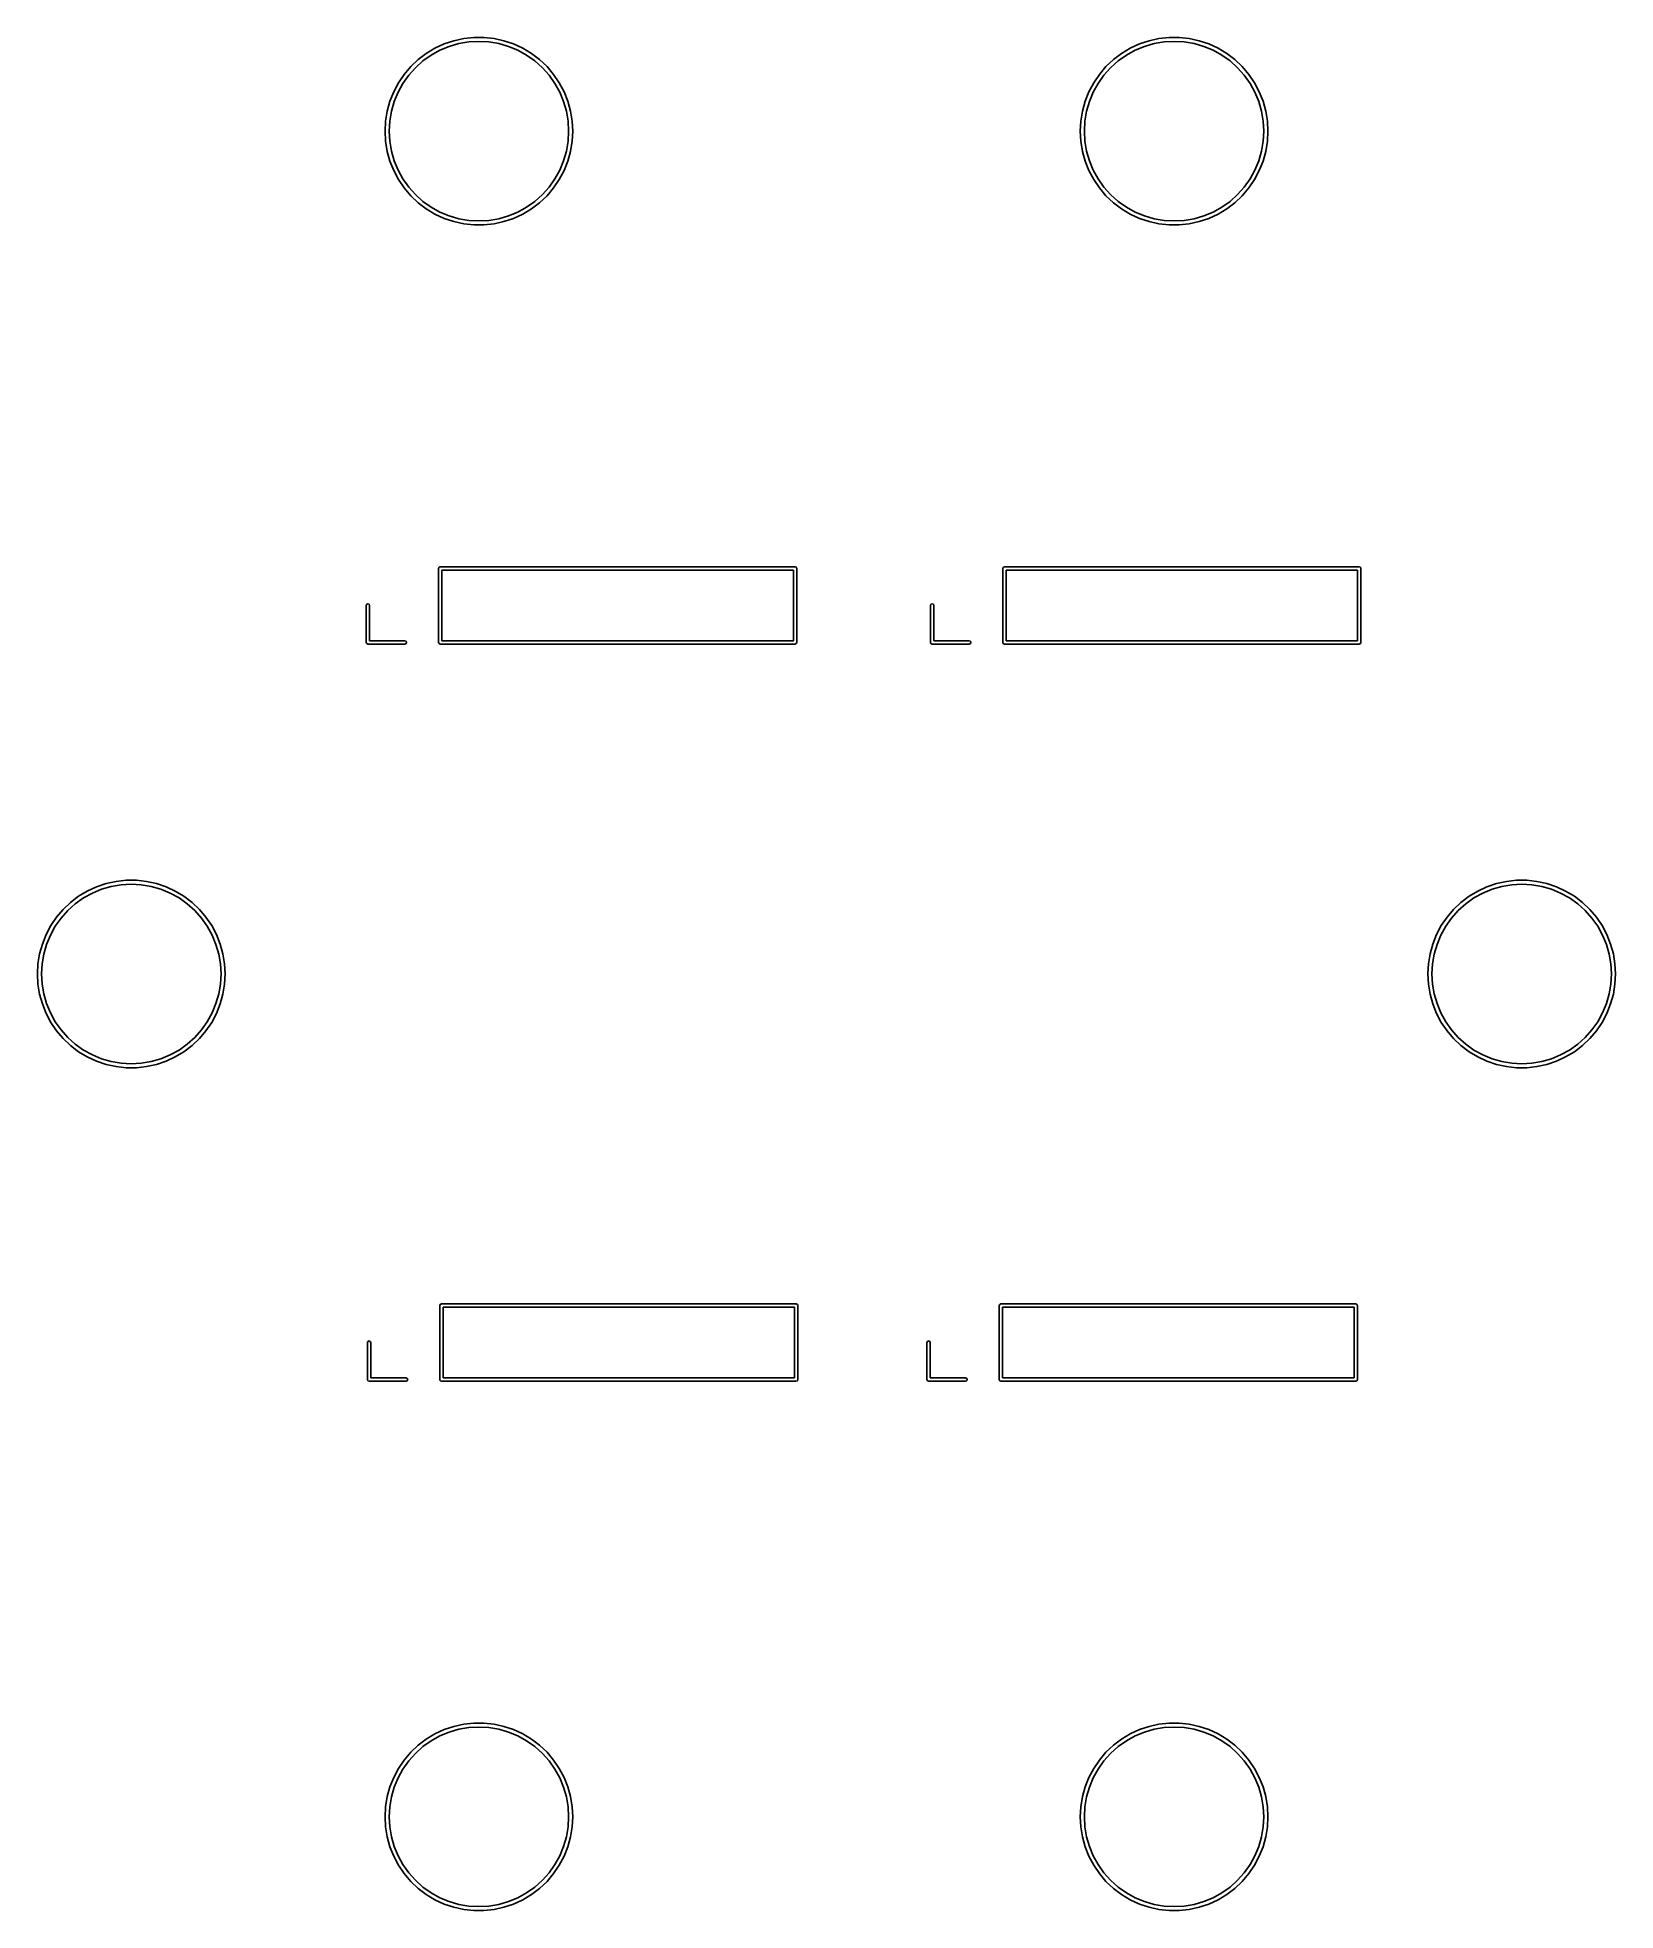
# Model space of a CAD drawing. Extents: x 51.6 to 108.4, y -93.7 to -26.3.
import ezdxf

# ---------------------------------------------------------------- set-up
doc = ezdxf.new("R2010")
doc.units = 0
doc.layers.add('BLACK', color=7, linetype='CONTINUOUS')

msp = doc.modelspace()

# ---------------------------------------------------------------- linework, layer by layer
at = {"layer": 'BLACK', "linetype": 'CONTINUOUS'}
for p, q in [((65.3155, -27.1283), (65.6064, -26.9072)), ((65.6064, -26.9072), (65.9194, -26.7189)), ((66.0997, -26.7923), (65.7829, -26.9674)), ((65.9194, -26.7189), (66.251, -26.5655)), ((66.434, -26.6539), (66.0997, -26.7923)), ((66.251, -26.5655), (66.5973, -26.4488)), ((66.7818, -26.5537), (66.434, -26.6539)), ((66.5973, -26.4488), (66.9541, -26.3703)), ((67.1386, -26.493), (66.7818, -26.5537)), ((66.9541, -26.3703), (67.3173, -26.3308)), ((67.4999, -26.4727), (67.1386, -26.493)), ((67.3173, -26.3308), (67.6826, -26.3308)), ((67.8613, -26.493), (67.4999, -26.4727)), ((67.6826, -26.3308), (68.0458, -26.3703)), ((68.2181, -26.5537), (67.8613, -26.493)), ((68.0458, -26.3703), (68.4026, -26.4488)), ((68.5659, -26.6539), (68.2181, -26.5537)), ((68.4026, -26.4488), (68.7489, -26.5655)), ((68.9002, -26.7923), (68.5659, -26.6539)), ((68.7489, -26.5655), (69.0804, -26.7189)), ((69.217, -26.9674), (68.9002, -26.7923)), ((69.0804, -26.7189), (69.3935, -26.9072)), ((69.3935, -26.9072), (69.6844, -27.1283)), ((90.3155, -27.1283), (90.6064, -26.9072)), ((90.6064, -26.9072), (90.9194, -26.7189)), ((91.0997, -26.7923), (90.7829, -26.9674)), ((90.9194, -26.7189), (91.251, -26.5655)), ((91.434, -26.6539), (91.0997, -26.7923)), ((91.251, -26.5655), (91.5973, -26.4488)), ((91.7818, -26.5537), (91.434, -26.6539)), ((91.5973, -26.4488), (91.9541, -26.3703)), ((92.1386, -26.493), (91.7818, -26.5537)), ((91.9541, -26.3703), (92.3173, -26.3308)), ((92.4999, -26.4727), (92.1386, -26.493)), ((92.3173, -26.3308), (92.6826, -26.3308)), ((92.8613, -26.493), (92.4999, -26.4727)), ((92.6826, -26.3308), (93.0458, -26.3703)), ((93.2181, -26.5537), (92.8613, -26.493)), ((93.0458, -26.3703), (93.4026, -26.4488)), ((93.5659, -26.6539), (93.2181, -26.5537)), ((93.4026, -26.4488), (93.7489, -26.5655)), ((93.9002, -26.7923), (93.5659, -26.6539)), ((93.7489, -26.5655), (94.0804, -26.7189)), ((94.217, -26.9674), (93.9002, -26.7923)), ((94.0804, -26.7189), (94.3935, -26.9072)), ((94.3935, -26.9072), (94.6844, -27.1283)), ((64.8138, -27.658), (65.0503, -27.3796)), ((65.2179, -27.418), (64.9768, -27.6879)), ((65.0503, -27.3796), (65.3155, -27.1283)), ((65.4878, -27.1768), (65.2179, -27.418)), ((65.7829, -26.9674), (65.4878, -27.1768)), ((69.5121, -27.1768), (69.217, -26.9674)), ((69.782, -27.418), (69.5121, -27.1768)), ((69.6844, -27.1283), (69.9496, -27.3796)), ((70.0231, -27.6879), (69.782, -27.418)), ((69.9496, -27.3796), (70.1861, -27.658)), ((89.8138, -27.658), (90.0503, -27.3796)), ((90.2179, -27.418), (89.9768, -27.6879)), ((90.0503, -27.3796), (90.3155, -27.1283)), ((90.4878, -27.1768), (90.2179, -27.418)), ((90.7829, -26.9674), (90.4878, -27.1768)), ((94.5121, -27.1768), (94.217, -26.9674)), ((94.782, -27.418), (94.5121, -27.1768)), ((94.6844, -27.1283), (94.9496, -27.3796)), ((95.0231, -27.6879), (94.782, -27.418)), ((94.9496, -27.3796), (95.1861, -27.658)), ((64.4376, -28.2832), (64.6087, -27.9604)), ((64.7673, -27.983), (64.5923, -28.2998)), ((64.6087, -27.9604), (64.8138, -27.658)), ((64.9768, -27.6879), (64.7673, -27.983)), ((70.2326, -27.983), (70.0231, -27.6879)), ((70.1861, -27.658), (70.3912, -27.9604)), ((70.4076, -28.2998), (70.2326, -27.983)), ((70.3912, -27.9604), (70.5623, -28.2832)), ((89.4376, -28.2832), (89.6087, -27.9604)), ((89.7673, -27.983), (89.5923, -28.2998)), ((89.6087, -27.9604), (89.8138, -27.658)), ((89.9768, -27.6879), (89.7673, -27.983)), ((95.2326, -27.983), (95.0231, -27.6879)), ((95.1861, -27.658), (95.3912, -27.9604)), ((95.4076, -28.2998), (95.2326, -27.983)), ((95.3912, -27.9604), (95.5623, -28.2832)), ((64.2046, -28.9747), (64.3024, -28.6226)), ((64.3024, -28.6226), (64.4376, -28.2832)), ((64.4538, -28.6341), (64.3536, -28.9819)), ((64.5923, -28.2998), (64.4538, -28.6341)), ((70.5461, -28.6341), (70.4076, -28.2998)), ((70.6463, -28.9819), (70.5461, -28.6341)), ((70.5623, -28.2832), (70.6975, -28.6226)), ((70.6975, -28.6226), (70.7953, -28.9747)), ((89.2046, -28.9747), (89.3024, -28.6226)), ((89.3024, -28.6226), (89.4376, -28.2832)), ((89.4538, -28.6341), (89.3536, -28.9819)), ((89.5923, -28.2998), (89.4538, -28.6341)), ((95.5461, -28.6341), (95.4076, -28.2998)), ((95.6463, -28.9819), (95.5461, -28.6341)), ((95.5623, -28.2832), (95.6975, -28.6226)), ((95.6975, -28.6226), (95.7953, -28.9747)), ((64.1258, -29.7), (64.1455, -29.3352)), ((64.1455, -29.3352), (64.2046, -28.9747)), ((64.293, -29.3387), (64.2727, -29.7)), ((64.3536, -28.9819), (64.293, -29.3387)), ((70.7069, -29.3387), (70.6463, -28.9819)), ((70.7272, -29.7), (70.7069, -29.3387)), ((70.7953, -28.9747), (70.8544, -29.3352)), ((70.8544, -29.3352), (70.8741, -29.7)), ((89.1258, -29.7), (89.1455, -29.3352)), ((89.1455, -29.3352), (89.2046, -28.9747)), ((89.293, -29.3387), (89.2727, -29.7)), ((89.3536, -28.9819), (89.293, -29.3387)), ((95.7069, -29.3387), (95.6463, -28.9819)), ((95.7272, -29.7), (95.7069, -29.3387)), ((95.7953, -28.9747), (95.8544, -29.3352)), ((95.8544, -29.3352), (95.8741, -29.7)), ((64.1455, -30.0648), (64.1258, -29.7)), ((64.2046, -30.4254), (64.1455, -30.0648)), ((64.2727, -29.7), (64.293, -30.0614)), ((64.293, -30.0614), (64.3536, -30.4182)), ((70.6463, -30.4182), (70.7069, -30.0614)), ((70.7069, -30.0614), (70.7272, -29.7)), ((70.8544, -30.0648), (70.7953, -30.4254)), ((70.8741, -29.7), (70.8544, -30.0648)), ((89.1455, -30.0648), (89.1258, -29.7)), ((89.2046, -30.4254), (89.1455, -30.0648)), ((89.2727, -29.7), (89.293, -30.0614)), ((89.293, -30.0614), (89.3536, -30.4182)), ((95.6463, -30.4182), (95.7069, -30.0614)), ((95.7069, -30.0614), (95.7272, -29.7)), ((95.8544, -30.0648), (95.7953, -30.4254)), ((95.8741, -29.7), (95.8544, -30.0648)), ((64.3024, -30.7774), (64.2046, -30.4254)), ((64.4376, -31.1168), (64.3024, -30.7774)), ((64.3536, -30.4182), (64.4538, -30.7659)), ((64.4538, -30.7659), (64.5923, -31.1003)), ((70.4076, -31.1003), (70.5461, -30.7659)), ((70.5461, -30.7659), (70.6463, -30.4182)), ((70.6975, -30.7774), (70.5623, -31.1168)), ((70.7953, -30.4254), (70.6975, -30.7774)), ((89.3024, -30.7774), (89.2046, -30.4254)), ((89.4376, -31.1168), (89.3024, -30.7774)), ((89.3536, -30.4182), (89.4538, -30.7659)), ((89.4538, -30.7659), (89.5923, -31.1003)), ((95.4076, -31.1003), (95.5461, -30.7659)), ((95.5461, -30.7659), (95.6463, -30.4182)), ((95.6975, -30.7774), (95.5623, -31.1168)), ((95.7953, -30.4254), (95.6975, -30.7774)), ((64.6087, -31.4396), (64.4376, -31.1168)), ((64.5923, -31.1003), (64.7673, -31.417)), ((64.8138, -31.742), (64.6087, -31.4396)), ((64.7673, -31.417), (64.9768, -31.7122)), ((70.0231, -31.7122), (70.2326, -31.417)), ((70.3912, -31.4396), (70.1861, -31.742)), ((70.2326, -31.417), (70.4076, -31.1003)), ((70.5623, -31.1168), (70.3912, -31.4396)), ((89.6087, -31.4396), (89.4376, -31.1168)), ((89.5923, -31.1003), (89.7673, -31.417)), ((89.8138, -31.742), (89.6087, -31.4396)), ((89.7673, -31.417), (89.9768, -31.7122)), ((95.0231, -31.7122), (95.2326, -31.417)), ((95.3912, -31.4396), (95.1861, -31.742)), ((95.2326, -31.417), (95.4076, -31.1003)), ((95.5623, -31.1168), (95.3912, -31.4396)), ((65.0503, -32.0205), (64.8138, -31.742)), ((64.9768, -31.7122), (65.2179, -31.9821)), ((65.3155, -32.2717), (65.0503, -32.0205)), ((65.2179, -31.9821), (65.4878, -32.2232)), ((65.6064, -32.4928), (65.3155, -32.2717)), ((65.4878, -32.2232), (65.7829, -32.4326)), ((69.217, -32.4326), (69.5121, -32.2232)), ((69.6844, -32.2717), (69.3935, -32.4928)), ((69.5121, -32.2232), (69.782, -31.9821)), ((69.9496, -32.0205), (69.6844, -32.2717)), ((69.782, -31.9821), (70.0231, -31.7122)), ((70.1861, -31.742), (69.9496, -32.0205)), ((90.0503, -32.0205), (89.8138, -31.742)), ((89.9768, -31.7122), (90.2179, -31.9821)), ((90.3155, -32.2717), (90.0503, -32.0205)), ((90.2179, -31.9821), (90.4878, -32.2232)), ((90.6064, -32.4928), (90.3155, -32.2717)), ((90.4878, -32.2232), (90.7829, -32.4326)), ((94.217, -32.4326), (94.5121, -32.2232)), ((94.6844, -32.2717), (94.3935, -32.4928)), ((94.5121, -32.2232), (94.782, -31.9821)), ((94.9496, -32.0205), (94.6844, -32.2717)), ((94.782, -31.9821), (95.0231, -31.7122)), ((95.1861, -31.742), (94.9496, -32.0205)), ((65.9194, -32.6812), (65.6064, -32.4928)), ((65.7829, -32.4326), (66.0997, -32.6077)), ((66.251, -32.8346), (65.9194, -32.6812)), ((66.0997, -32.6077), (66.434, -32.7462)), ((66.5973, -32.9512), (66.251, -32.8346)), ((66.434, -32.7462), (66.7818, -32.8464)), ((66.9541, -33.0298), (66.5973, -32.9512)), ((66.7818, -32.8464), (67.1386, -32.907)), ((67.1386, -32.907), (67.4999, -32.9273)), ((67.4999, -32.9273), (67.8613, -32.907)), ((67.8613, -32.907), (68.2181, -32.8464)), ((68.4026, -32.9512), (68.0458, -33.0298)), ((68.2181, -32.8464), (68.5659, -32.7462)), ((68.7489, -32.8346), (68.4026, -32.9512)), ((68.5659, -32.7462), (68.9002, -32.6077)), ((69.0804, -32.6812), (68.7489, -32.8346)), ((68.9002, -32.6077), (69.217, -32.4326)), ((69.3935, -32.4928), (69.0804, -32.6812)), ((90.9194, -32.6812), (90.6064, -32.4928)), ((90.7829, -32.4326), (91.0997, -32.6077)), ((91.251, -32.8346), (90.9194, -32.6812)), ((91.0997, -32.6077), (91.434, -32.7462)), ((91.5973, -32.9512), (91.251, -32.8346)), ((91.434, -32.7462), (91.7818, -32.8464)), ((91.9541, -33.0298), (91.5973, -32.9512)), ((91.7818, -32.8464), (92.1386, -32.907)), ((92.1386, -32.907), (92.4999, -32.9273)), ((92.4999, -32.9273), (92.8613, -32.907)), ((92.8613, -32.907), (93.2181, -32.8464)), ((93.4026, -32.9512), (93.0458, -33.0298)), ((93.2181, -32.8464), (93.5659, -32.7462)), ((93.7489, -32.8346), (93.4026, -32.9512)), ((93.5659, -32.7462), (93.9002, -32.6077)), ((94.0804, -32.6812), (93.7489, -32.8346)), ((93.9002, -32.6077), (94.217, -32.4326)), ((94.3935, -32.4928), (94.0804, -32.6812)), ((67.3173, -33.0693), (66.9541, -33.0298)), ((67.6826, -33.0693), (67.3173, -33.0693)), ((68.0458, -33.0298), (67.6826, -33.0693)), ((92.3173, -33.0693), (91.9541, -33.0298)), ((92.6826, -33.0693), (92.3173, -33.0693)), ((93.0458, -33.0298), (92.6826, -33.0693)), ((66.05, -45.42), (66.0676, -45.3776)), ((66.05, -48.08), (66.05, -45.42)), ((66.0676, -45.3776), (66.11, -45.36)), ((66.11, -45.36), (78.87, -45.36)), ((66.17, -45.48), (66.17, -48.02)), ((78.81, -45.48), (66.17, -45.48)), ((78.81, -48.02), (78.81, -45.48)), ((78.87, -45.36), (78.9124, -45.3776)), ((78.9124, -45.3776), (78.93, -45.42)), ((78.93, -45.42), (78.93, -48.08)), ((86.34, -45.42), (86.3576, -45.3776)), ((86.34, -48.08), (86.34, -45.42)), ((86.3576, -45.3776), (86.4, -45.36)), ((86.4, -45.36), (99.16, -45.36)), ((86.46, -45.48), (86.46, -48.02)), ((99.1, -45.48), (86.46, -45.48)), ((99.1, -48.02), (99.1, -45.48)), ((99.16, -45.36), (99.2024, -45.3776)), ((99.2024, -45.3776), (99.22, -45.42)), ((99.22, -45.42), (99.22, -48.08)), ((63.45, -46.75), (63.4676, -46.7076)), ((63.45, -48.08), (63.45, -46.75)), ((63.4676, -46.7076), (63.51, -46.69)), ((63.51, -46.69), (63.5524, -46.7076)), ((63.5524, -46.7076), (63.57, -46.75)), ((63.57, -46.75), (63.57, -48.02)), ((83.74, -46.75), (83.7576, -46.7076)), ((83.74, -48.08), (83.74, -46.75)), ((83.7576, -46.7076), (83.8, -46.69)), ((83.8, -46.69), (83.8424, -46.7076)), ((83.8424, -46.7076), (83.86, -46.75)), ((83.86, -46.75), (83.86, -48.02)), ((63.4676, -48.1224), (63.45, -48.08)), ((63.45, -48.08), (63.45, -48.08)), ((63.51, -48.14), (63.4676, -48.1224)), ((64.84, -48.14), (63.51, -48.14)), ((63.57, -48.02), (64.84, -48.02)), ((64.84, -48.02), (64.8824, -48.0376)), ((64.8824, -48.1224), (64.84, -48.14)), ((64.8824, -48.0376), (64.9, -48.08)), ((64.9, -48.08), (64.8824, -48.1224)), ((66.0676, -48.1224), (66.05, -48.08)), ((66.05, -48.08), (66.05, -48.08)), ((66.11, -48.14), (66.0676, -48.1224)), ((78.87, -48.14), (66.11, -48.14)), ((66.17, -48.02), (78.81, -48.02)), ((78.9124, -48.1224), (78.87, -48.14)), ((78.93, -48.08), (78.9124, -48.1224)), ((83.7576, -48.1224), (83.74, -48.08)), ((83.8, -48.14), (83.7576, -48.1224)), ((85.13, -48.14), (83.8, -48.14)), ((83.86, -48.02), (85.13, -48.02)), ((85.13, -48.02), (85.1724, -48.0376)), ((85.1724, -48.1224), (85.13, -48.14)), ((85.1724, -48.0376), (85.19, -48.08)), ((85.19, -48.08), (85.1724, -48.1224)), ((86.3576, -48.1224), (86.34, -48.08)), ((86.4, -48.14), (86.3576, -48.1224)), ((99.16, -48.14), (86.4, -48.14)), ((86.46, -48.02), (99.1, -48.02)), ((99.2024, -48.1224), (99.16, -48.14)), ((99.22, -48.08), (99.2024, -48.1224)), ((52.8155, -57.4283), (53.1064, -57.2072)), ((53.1064, -57.2072), (53.4194, -57.0189)), ((53.5997, -57.0923), (53.2829, -57.2674)), ((53.4194, -57.0189), (53.751, -56.8655)), ((53.934, -56.9539), (53.5997, -57.0923)), ((53.751, -56.8655), (54.0973, -56.7488)), ((54.2818, -56.8537), (53.934, -56.9539)), ((54.0973, -56.7488), (54.4541, -56.6703)), ((54.6386, -56.793), (54.2818, -56.8537)), ((54.4541, -56.6703), (54.8173, -56.6308)), ((54.9999, -56.7727), (54.6386, -56.793)), ((54.8173, -56.6308), (55.1826, -56.6308)), ((55.3613, -56.793), (54.9999, -56.7727)), ((55.1826, -56.6308), (55.5458, -56.6703)), ((55.7181, -56.8537), (55.3613, -56.793)), ((55.5458, -56.6703), (55.9026, -56.7488)), ((56.0659, -56.9539), (55.7181, -56.8537)), ((55.9026, -56.7488), (56.2489, -56.8655)), ((56.4002, -57.0923), (56.0659, -56.9539)), ((56.2489, -56.8655), (56.5804, -57.0189)), ((56.717, -57.2674), (56.4002, -57.0923)), ((56.5804, -57.0189), (56.8935, -57.2072)), ((56.8935, -57.2072), (57.1844, -57.4283)), ((102.816, -57.4283), (103.106, -57.2072)), ((103.106, -57.2072), (103.419, -57.0189)), ((103.6, -57.0923), (103.283, -57.2674)), ((103.419, -57.0189), (103.751, -56.8655)), ((103.934, -56.9539), (103.6, -57.0923)), ((103.751, -56.8655), (104.097, -56.7488)), ((104.282, -56.8537), (103.934, -56.9539)), ((104.097, -56.7488), (104.454, -56.6703)), ((104.639, -56.793), (104.282, -56.8537)), ((104.454, -56.6703), (104.817, -56.6308)), ((105, -56.7727), (104.639, -56.793)), ((104.817, -56.6308), (105.183, -56.6308)), ((105.361, -56.793), (105, -56.7727)), ((105.183, -56.6308), (105.546, -56.6703)), ((105.718, -56.8537), (105.361, -56.793)), ((105.546, -56.6703), (105.903, -56.7488)), ((106.066, -56.9539), (105.718, -56.8537)), ((105.903, -56.7488), (106.249, -56.8655)), ((106.4, -57.0923), (106.066, -56.9539)), ((106.249, -56.8655), (106.58, -57.0189)), ((106.717, -57.2674), (106.4, -57.0923)), ((106.58, -57.0189), (106.894, -57.2072)), ((106.894, -57.2072), (107.184, -57.4283)), ((52.3138, -57.9581), (52.5503, -57.6796)), ((52.7179, -57.718), (52.4768, -57.9879)), ((52.5503, -57.6796), (52.8155, -57.4283)), ((52.9878, -57.4768), (52.7179, -57.718)), ((53.2829, -57.2674), (52.9878, -57.4768)), ((57.0121, -57.4768), (56.717, -57.2674)), ((57.282, -57.718), (57.0121, -57.4768)), ((57.1844, -57.4283), (57.4496, -57.6796)), ((57.5231, -57.9879), (57.282, -57.718)), ((57.4496, -57.6796), (57.6861, -57.9581)), ((102.314, -57.9581), (102.55, -57.6796)), ((102.718, -57.718), (102.477, -57.9879)), ((102.55, -57.6796), (102.816, -57.4283)), ((102.988, -57.4768), (102.718, -57.718)), ((103.283, -57.2674), (102.988, -57.4768)), ((107.012, -57.4768), (106.717, -57.2674)), ((107.282, -57.718), (107.012, -57.4768)), ((107.184, -57.4283), (107.45, -57.6796)), ((107.523, -57.9879), (107.282, -57.718)), ((107.45, -57.6796), (107.686, -57.9581)), ((51.8024, -58.9226), (51.9376, -58.5832)), ((51.9376, -58.5832), (52.1087, -58.2604)), ((52.2673, -58.283), (52.0923, -58.5998)), ((52.1087, -58.2604), (52.3138, -57.9581)), ((52.4768, -57.9879), (52.2673, -58.283)), ((57.7326, -58.283), (57.5231, -57.9879)), ((57.6861, -57.9581), (57.8912, -58.2604)), ((57.9076, -58.5998), (57.7326, -58.283)), ((57.8912, -58.2604), (58.0623, -58.5832)), ((58.0623, -58.5832), (58.1975, -58.9226)), ((101.802, -58.9226), (101.938, -58.5832)), ((101.938, -58.5832), (102.109, -58.2604)), ((102.267, -58.283), (102.092, -58.5998)), ((102.109, -58.2604), (102.314, -57.9581)), ((102.477, -57.9879), (102.267, -58.283)), ((107.733, -58.283), (107.523, -57.9879)), ((107.686, -57.9581), (107.891, -58.2604)), ((107.908, -58.5998), (107.733, -58.283)), ((107.891, -58.2604), (108.062, -58.5832)), ((108.062, -58.5832), (108.198, -58.9226)), ((51.7046, -59.2747), (51.8024, -58.9226)), ((51.9538, -58.9341), (51.8536, -59.2819)), ((52.0923, -58.5998), (51.9538, -58.9341)), ((58.0461, -58.9341), (57.9076, -58.5998)), ((58.1463, -59.2819), (58.0461, -58.9341)), ((58.1975, -58.9226), (58.2953, -59.2747)), ((101.705, -59.2747), (101.802, -58.9226)), ((101.954, -58.9341), (101.854, -59.2819)), ((102.092, -58.5998), (101.954, -58.9341)), ((108.046, -58.9341), (107.908, -58.5998)), ((108.146, -59.2819), (108.046, -58.9341)), ((108.198, -58.9226), (108.295, -59.2747)), ((51.6258, -60), (51.6455, -59.6352)), ((51.6455, -59.6352), (51.7046, -59.2747)), ((51.793, -59.6387), (51.7727, -60)), ((51.8536, -59.2819), (51.793, -59.6387)), ((58.2069, -59.6387), (58.1463, -59.2819)), ((58.2272, -60), (58.2069, -59.6387)), ((58.2953, -59.2747), (58.3544, -59.6352)), ((58.3544, -59.6352), (58.3741, -60)), ((101.626, -60), (101.646, -59.6352)), ((101.646, -59.6352), (101.705, -59.2747)), ((101.793, -59.6387), (101.773, -60)), ((101.854, -59.2819), (101.793, -59.6387)), ((108.207, -59.6387), (108.146, -59.2819)), ((108.227, -60), (108.207, -59.6387)), ((108.295, -59.2747), (108.354, -59.6352)), ((108.354, -59.6352), (108.374, -60)), ((51.6455, -60.3648), (51.6258, -60)), ((51.7046, -60.7254), (51.6455, -60.3648)), ((51.7727, -60), (51.793, -60.3614)), ((51.793, -60.3614), (51.8536, -60.7182)), ((58.1463, -60.7182), (58.2069, -60.3614)), ((58.2069, -60.3614), (58.2272, -60)), ((58.3544, -60.3648), (58.2953, -60.7254)), ((58.3741, -60), (58.3544, -60.3648)), ((101.646, -60.3648), (101.626, -60)), ((101.705, -60.7254), (101.646, -60.3648)), ((101.773, -60), (101.793, -60.3614)), ((101.793, -60.3614), (101.854, -60.7182)), ((108.146, -60.7182), (108.207, -60.3614)), ((108.207, -60.3614), (108.227, -60)), ((108.354, -60.3648), (108.295, -60.7254)), ((108.374, -60), (108.354, -60.3648)), ((51.8024, -61.0774), (51.7046, -60.7254)), ((51.9376, -61.4168), (51.8024, -61.0774)), ((51.8536, -60.7182), (51.9538, -61.0659)), ((51.9538, -61.0659), (52.0923, -61.4003)), ((57.9076, -61.4003), (58.0461, -61.0659)), ((58.0461, -61.0659), (58.1463, -60.7182)), ((58.1975, -61.0774), (58.0623, -61.4168)), ((58.2953, -60.7254), (58.1975, -61.0774)), ((101.802, -61.0774), (101.705, -60.7254)), ((101.938, -61.4168), (101.802, -61.0774)), ((101.854, -60.7182), (101.954, -61.0659)), ((101.954, -61.0659), (102.092, -61.4003)), ((107.908, -61.4003), (108.046, -61.0659)), ((108.046, -61.0659), (108.146, -60.7182)), ((108.198, -61.0774), (108.062, -61.4168)), ((108.295, -60.7254), (108.198, -61.0774)), ((52.1087, -61.7396), (51.9376, -61.4168)), ((52.0923, -61.4003), (52.2673, -61.717)), ((52.3138, -62.042), (52.1087, -61.7396)), ((52.2673, -61.717), (52.4768, -62.0122)), ((57.5231, -62.0122), (57.7326, -61.717)), ((57.8912, -61.7396), (57.6861, -62.042)), ((57.7326, -61.717), (57.9076, -61.4003)), ((58.0623, -61.4168), (57.8912, -61.7396)), ((102.109, -61.7396), (101.938, -61.4168)), ((102.092, -61.4003), (102.267, -61.717)), ((102.314, -62.042), (102.109, -61.7396)), ((102.267, -61.717), (102.477, -62.0122)), ((107.523, -62.0122), (107.733, -61.717)), ((107.891, -61.7396), (107.686, -62.042)), ((107.733, -61.717), (107.908, -61.4003)), ((108.062, -61.4168), (107.891, -61.7396)), ((52.5503, -62.3205), (52.3138, -62.042)), ((52.4768, -62.0122), (52.7179, -62.2821)), ((52.8155, -62.5717), (52.5503, -62.3205)), ((52.7179, -62.2821), (52.9878, -62.5232)), ((53.1064, -62.7928), (52.8155, -62.5717)), ((52.9878, -62.5232), (53.2829, -62.7326)), ((56.717, -62.7326), (57.0121, -62.5232)), ((57.1844, -62.5717), (56.8935, -62.7928)), ((57.0121, -62.5232), (57.282, -62.2821)), ((57.4496, -62.3205), (57.1844, -62.5717)), ((57.282, -62.2821), (57.5231, -62.0122)), ((57.6861, -62.042), (57.4496, -62.3205)), ((102.55, -62.3205), (102.314, -62.042)), ((102.477, -62.0122), (102.718, -62.2821)), ((102.816, -62.5717), (102.55, -62.3205)), ((102.718, -62.2821), (102.988, -62.5232)), ((103.106, -62.7928), (102.816, -62.5717)), ((102.988, -62.5232), (103.283, -62.7326)), ((106.717, -62.7326), (107.012, -62.5232)), ((107.184, -62.5717), (106.894, -62.7928)), ((107.012, -62.5232), (107.282, -62.2821)), ((107.45, -62.3205), (107.184, -62.5717)), ((107.282, -62.2821), (107.523, -62.0122)), ((107.686, -62.042), (107.45, -62.3205)), ((53.4194, -62.9812), (53.1064, -62.7928)), ((53.2829, -62.7326), (53.5997, -62.9077)), ((53.751, -63.1346), (53.4194, -62.9812)), ((53.5997, -62.9077), (53.934, -63.0462)), ((54.0973, -63.2512), (53.751, -63.1346)), ((53.934, -63.0462), (54.2818, -63.1464)), ((54.4541, -63.3298), (54.0973, -63.2512)), ((54.2818, -63.1464), (54.6386, -63.207)), ((54.6386, -63.207), (54.9999, -63.2273)), ((54.9999, -63.2273), (55.3613, -63.207)), ((55.3613, -63.207), (55.7181, -63.1464)), ((55.9026, -63.2512), (55.5458, -63.3298)), ((55.7181, -63.1464), (56.0659, -63.0462)), ((56.2489, -63.1346), (55.9026, -63.2512)), ((56.0659, -63.0462), (56.4002, -62.9077)), ((56.5804, -62.9812), (56.2489, -63.1346)), ((56.4002, -62.9077), (56.717, -62.7326)), ((56.8935, -62.7928), (56.5804, -62.9812)), ((103.419, -62.9812), (103.106, -62.7928)), ((103.283, -62.7326), (103.6, -62.9077)), ((103.751, -63.1346), (103.419, -62.9812)), ((103.6, -62.9077), (103.934, -63.0462)), ((104.097, -63.2512), (103.751, -63.1346)), ((103.934, -63.0462), (104.282, -63.1464)), ((104.454, -63.3298), (104.097, -63.2512)), ((104.282, -63.1464), (104.639, -63.207)), ((104.639, -63.207), (105, -63.2273)), ((105, -63.2273), (105.361, -63.207)), ((105.361, -63.207), (105.718, -63.1464)), ((105.903, -63.2512), (105.546, -63.3298)), ((105.718, -63.1464), (106.066, -63.0462)), ((106.249, -63.1346), (105.903, -63.2512)), ((106.066, -63.0462), (106.4, -62.9077)), ((106.58, -62.9812), (106.249, -63.1346)), ((106.4, -62.9077), (106.717, -62.7326)), ((106.894, -62.7928), (106.58, -62.9812)), ((54.8173, -63.3693), (54.4541, -63.3298)), ((55.1826, -63.3693), (54.8173, -63.3693)), ((55.5458, -63.3298), (55.1826, -63.3693)), ((104.817, -63.3693), (104.454, -63.3298)), ((105.183, -63.3693), (104.817, -63.3693)), ((105.546, -63.3298), (105.183, -63.3693)), ((66.09, -71.92), (66.1076, -71.8776)), ((66.09, -74.58), (66.09, -71.92)), ((66.1076, -71.8776), (66.15, -71.86)), ((66.15, -71.86), (78.91, -71.86)), ((66.21, -71.98), (66.21, -74.52)), ((78.85, -71.98), (66.21, -71.98)), ((78.85, -74.52), (78.85, -71.98)), ((78.91, -71.86), (78.9524, -71.8776)), ((78.9524, -71.8776), (78.97, -71.92)), ((78.97, -71.92), (78.97, -74.58)), ((86.21, -71.92), (86.2276, -71.8776)), ((86.21, -74.58), (86.21, -71.92)), ((86.2276, -71.8776), (86.27, -71.86)), ((86.27, -71.86), (99.03, -71.86)), ((86.33, -71.98), (86.33, -74.52)), ((98.97, -71.98), (86.33, -71.98)), ((98.97, -74.52), (98.97, -71.98)), ((99.03, -71.86), (99.0724, -71.8776)), ((99.0724, -71.8776), (99.09, -71.92)), ((99.09, -71.92), (99.09, -74.58)), ((63.49, -73.25), (63.5076, -73.2076)), ((63.49, -74.58), (63.49, -73.25)), ((63.5076, -73.2076), (63.55, -73.19)), ((63.55, -73.19), (63.5924, -73.2076)), ((63.5924, -73.2076), (63.61, -73.25)), ((63.61, -73.25), (63.61, -74.52)), ((83.61, -73.25), (83.6276, -73.2076)), ((83.61, -74.58), (83.61, -73.25)), ((83.6276, -73.2076), (83.67, -73.19)), ((83.67, -73.19), (83.7124, -73.2076)), ((83.7124, -73.2076), (83.73, -73.25)), ((83.73, -73.25), (83.73, -74.52)), ((63.5076, -74.6224), (63.49, -74.58)), ((63.55, -74.64), (63.5076, -74.6224)), ((64.88, -74.64), (63.55, -74.64)), ((63.61, -74.52), (64.88, -74.52)), ((64.88, -74.52), (64.9224, -74.5376)), ((64.9224, -74.6224), (64.88, -74.64)), ((64.9224, -74.5376), (64.94, -74.58)), ((64.94, -74.58), (64.9224, -74.6224)), ((66.1076, -74.6224), (66.09, -74.58)), ((66.15, -74.64), (66.1076, -74.6224)), ((78.91, -74.64), (66.15, -74.64)), ((66.21, -74.52), (78.85, -74.52)), ((78.9524, -74.6224), (78.91, -74.64)), ((78.97, -74.58), (78.9524, -74.6224)), ((83.6276, -74.6224), (83.61, -74.58)), ((83.67, -74.64), (83.6276, -74.6224)), ((85, -74.64), (83.67, -74.64)), ((83.73, -74.52), (85, -74.52)), ((85, -74.52), (85.0424, -74.5376)), ((85.0424, -74.6224), (85, -74.64)), ((85.0424, -74.5376), (85.06, -74.58)), ((85.06, -74.58), (85.0424, -74.6224)), ((86.2276, -74.6224), (86.21, -74.58)), ((86.27, -74.64), (86.2276, -74.6224)), ((99.03, -74.64), (86.27, -74.64)), ((86.33, -74.52), (98.97, -74.52)), ((99.0724, -74.6224), (99.03, -74.64)), ((99.09, -74.58), (99.0724, -74.6224)), ((65.3155, -87.7283), (65.6064, -87.5072)), ((65.6064, -87.5072), (65.9194, -87.3189)), ((66.0997, -87.3923), (65.7829, -87.5674)), ((65.9194, -87.3189), (66.251, -87.1655)), ((66.434, -87.2539), (66.0997, -87.3923)), ((66.251, -87.1655), (66.5973, -87.0488)), ((66.7818, -87.1537), (66.434, -87.2539)), ((66.5973, -87.0488), (66.9541, -86.9703)), ((67.1386, -87.093), (66.7818, -87.1537)), ((66.9541, -86.9703), (67.3173, -86.9308)), ((67.4999, -87.0727), (67.1386, -87.093)), ((67.3173, -86.9308), (67.6826, -86.9308)), ((67.8613, -87.093), (67.4999, -87.0727)), ((67.6826, -86.9308), (68.0458, -86.9703)), ((68.2181, -87.1537), (67.8613, -87.093)), ((68.0458, -86.9703), (68.4026, -87.0488)), ((68.5659, -87.2539), (68.2181, -87.1537)), ((68.4026, -87.0488), (68.7489, -87.1655)), ((68.9002, -87.3923), (68.5659, -87.2539)), ((68.7489, -87.1655), (69.0804, -87.3189)), ((69.217, -87.5674), (68.9002, -87.3923)), ((69.0804, -87.3189), (69.3935, -87.5072)), ((69.3935, -87.5072), (69.6844, -87.7283)), ((90.3155, -87.7283), (90.6064, -87.5072)), ((90.6064, -87.5072), (90.9194, -87.3189)), ((91.0997, -87.3923), (90.7829, -87.5674)), ((90.9194, -87.3189), (91.251, -87.1655)), ((91.434, -87.2539), (91.0997, -87.3923)), ((91.251, -87.1655), (91.5973, -87.0488)), ((91.7818, -87.1537), (91.434, -87.2539)), ((91.5973, -87.0488), (91.9541, -86.9703)), ((92.1386, -87.093), (91.7818, -87.1537)), ((91.9541, -86.9703), (92.3173, -86.9308)), ((92.4999, -87.0727), (92.1386, -87.093)), ((92.3173, -86.9308), (92.6826, -86.9308)), ((92.8613, -87.093), (92.4999, -87.0727)), ((92.6826, -86.9308), (93.0458, -86.9703)), ((93.2181, -87.1537), (92.8613, -87.093)), ((93.0458, -86.9703), (93.4026, -87.0488)), ((93.5659, -87.2539), (93.2181, -87.1537)), ((93.4026, -87.0488), (93.7489, -87.1655)), ((93.9002, -87.3923), (93.5659, -87.2539)), ((93.7489, -87.1655), (94.0804, -87.3189)), ((94.217, -87.5674), (93.9002, -87.3923)), ((94.0804, -87.3189), (94.3935, -87.5072)), ((94.3935, -87.5072), (94.6844, -87.7283)), ((64.8138, -88.258), (65.0503, -87.9796)), ((65.2179, -88.018), (64.9768, -88.2879)), ((65.0503, -87.9796), (65.3155, -87.7283)), ((65.4878, -87.7768), (65.2179, -88.018)), ((65.7829, -87.5674), (65.4878, -87.7768)), ((69.5121, -87.7768), (69.217, -87.5674)), ((69.782, -88.018), (69.5121, -87.7768)), ((69.6844, -87.7283), (69.9496, -87.9796)), ((70.0231, -88.2879), (69.782, -88.018)), ((69.9496, -87.9796), (70.1861, -88.258)), ((89.8138, -88.258), (90.0503, -87.9796)), ((90.2179, -88.018), (89.9768, -88.2879)), ((90.0503, -87.9796), (90.3155, -87.7283)), ((90.4878, -87.7768), (90.2179, -88.018)), ((90.7829, -87.5674), (90.4878, -87.7768)), ((94.5121, -87.7768), (94.217, -87.5674)), ((94.782, -88.018), (94.5121, -87.7768)), ((94.6844, -87.7283), (94.9496, -87.9796)), ((95.0231, -88.2879), (94.782, -88.018)), ((94.9496, -87.9796), (95.1861, -88.258)), ((64.3024, -89.2226), (64.4376, -88.8832)), ((64.4376, -88.8832), (64.6087, -88.5604)), ((64.7673, -88.583), (64.5923, -88.8998)), ((64.6087, -88.5604), (64.8138, -88.258)), ((64.9768, -88.2879), (64.7673, -88.583)), ((70.2326, -88.583), (70.0231, -88.2879)), ((70.1861, -88.258), (70.3912, -88.5604)), ((70.4076, -88.8998), (70.2326, -88.583)), ((70.3912, -88.5604), (70.5623, -88.8832)), ((70.5623, -88.8832), (70.6975, -89.2226)), ((89.3024, -89.2226), (89.4376, -88.8832)), ((89.4376, -88.8832), (89.6087, -88.5604)), ((89.7673, -88.583), (89.5923, -88.8998)), ((89.6087, -88.5604), (89.8138, -88.258)), ((89.9768, -88.2879), (89.7673, -88.583)), ((95.2326, -88.583), (95.0231, -88.2879)), ((95.1861, -88.258), (95.3912, -88.5604)), ((95.4076, -88.8998), (95.2326, -88.583)), ((95.3912, -88.5604), (95.5623, -88.8832)), ((95.5623, -88.8832), (95.6975, -89.2226)), ((64.2046, -89.5747), (64.3024, -89.2226)), ((64.4538, -89.2341), (64.3536, -89.5819)), ((64.5923, -88.8998), (64.4538, -89.2341)), ((70.5461, -89.2341), (70.4076, -88.8998)), ((70.6463, -89.5819), (70.5461, -89.2341)), ((70.6975, -89.2226), (70.7953, -89.5747)), ((89.2046, -89.5747), (89.3024, -89.2226)), ((89.4538, -89.2341), (89.3536, -89.5819)), ((89.5923, -88.8998), (89.4538, -89.2341)), ((95.5461, -89.2341), (95.4076, -88.8998)), ((95.6463, -89.5819), (95.5461, -89.2341)), ((95.6975, -89.2226), (95.7953, -89.5747)), ((64.1258, -90.3), (64.1455, -89.9352)), ((64.1455, -89.9352), (64.2046, -89.5747)), ((64.293, -89.9387), (64.2727, -90.3)), ((64.3536, -89.5819), (64.293, -89.9387)), ((70.7069, -89.9387), (70.6463, -89.5819)), ((70.7272, -90.3), (70.7069, -89.9387)), ((70.7953, -89.5747), (70.8544, -89.9352)), ((70.8544, -89.9352), (70.8741, -90.3)), ((89.1258, -90.3), (89.1455, -89.9352)), ((89.1455, -89.9352), (89.2046, -89.5747)), ((89.293, -89.9387), (89.2727, -90.3)), ((89.3536, -89.5819), (89.293, -89.9387)), ((95.7069, -89.9387), (95.6463, -89.5819)), ((95.7272, -90.3), (95.7069, -89.9387)), ((95.7953, -89.5747), (95.8544, -89.9352)), ((95.8544, -89.9352), (95.8741, -90.3)), ((64.1455, -90.6648), (64.1258, -90.3)), ((64.2046, -91.0254), (64.1455, -90.6648)), ((64.2727, -90.3), (64.293, -90.6614)), ((64.293, -90.6614), (64.3536, -91.0182)), ((70.6463, -91.0182), (70.7069, -90.6614)), ((70.7069, -90.6614), (70.7272, -90.3)), ((70.8544, -90.6648), (70.7953, -91.0254)), ((70.8741, -90.3), (70.8544, -90.6648)), ((89.1455, -90.6648), (89.1258, -90.3)), ((89.2046, -91.0254), (89.1455, -90.6648)), ((89.2727, -90.3), (89.293, -90.6614)), ((89.293, -90.6614), (89.3536, -91.0182)), ((95.6463, -91.0182), (95.7069, -90.6614)), ((95.7069, -90.6614), (95.7272, -90.3)), ((95.8544, -90.6648), (95.7953, -91.0254)), ((95.8741, -90.3), (95.8544, -90.6648)), ((64.3024, -91.3774), (64.2046, -91.0254)), ((64.4376, -91.7168), (64.3024, -91.3774)), ((64.3536, -91.0182), (64.4538, -91.3659)), ((64.4538, -91.3659), (64.5923, -91.7003)), ((70.4076, -91.7003), (70.5461, -91.3659)), ((70.5461, -91.3659), (70.6463, -91.0182)), ((70.6975, -91.3774), (70.5623, -91.7168)), ((70.7953, -91.0254), (70.6975, -91.3774)), ((89.3024, -91.3774), (89.2046, -91.0254)), ((89.4376, -91.7168), (89.3024, -91.3774)), ((89.3536, -91.0182), (89.4538, -91.3659)), ((89.4538, -91.3659), (89.5923, -91.7003)), ((95.4076, -91.7003), (95.5461, -91.3659)), ((95.5461, -91.3659), (95.6463, -91.0182)), ((95.6975, -91.3774), (95.5623, -91.7168)), ((95.7953, -91.0254), (95.6975, -91.3774)), ((64.6087, -92.0396), (64.4376, -91.7168)), ((64.5923, -91.7003), (64.7673, -92.017)), ((64.8138, -92.342), (64.6087, -92.0396)), ((64.7673, -92.017), (64.9768, -92.3122)), ((70.0231, -92.3122), (70.2326, -92.017)), ((70.3912, -92.0396), (70.1861, -92.342)), ((70.2326, -92.017), (70.4076, -91.7003)), ((70.5623, -91.7168), (70.3912, -92.0396)), ((89.6087, -92.0396), (89.4376, -91.7168)), ((89.5923, -91.7003), (89.7673, -92.017)), ((89.8138, -92.342), (89.6087, -92.0396)), ((89.7673, -92.017), (89.9768, -92.3122)), ((95.0231, -92.3122), (95.2326, -92.017)), ((95.3912, -92.0396), (95.1861, -92.342)), ((95.2326, -92.017), (95.4076, -91.7003)), ((95.5623, -91.7168), (95.3912, -92.0396)), ((65.0503, -92.6205), (64.8138, -92.342)), ((64.9768, -92.3122), (65.2179, -92.5821)), ((65.3155, -92.8717), (65.0503, -92.6205)), ((65.2179, -92.5821), (65.4878, -92.8232)), ((65.6064, -93.0928), (65.3155, -92.8717)), ((65.4878, -92.8232), (65.7829, -93.0326)), ((69.217, -93.0326), (69.5121, -92.8232)), ((69.6844, -92.8717), (69.3935, -93.0928)), ((69.5121, -92.8232), (69.782, -92.5821)), ((69.9496, -92.6205), (69.6844, -92.8717)), ((69.782, -92.5821), (70.0231, -92.3122)), ((70.1861, -92.342), (69.9496, -92.6205)), ((90.0503, -92.6205), (89.8138, -92.342)), ((89.9768, -92.3122), (90.2179, -92.5821)), ((90.3155, -92.8717), (90.0503, -92.6205)), ((90.2179, -92.5821), (90.4878, -92.8232)), ((90.6064, -93.0928), (90.3155, -92.8717)), ((90.4878, -92.8232), (90.7829, -93.0326)), ((94.217, -93.0326), (94.5121, -92.8232)), ((94.6844, -92.8717), (94.3935, -93.0928)), ((94.5121, -92.8232), (94.782, -92.5821)), ((94.9496, -92.6205), (94.6844, -92.8717)), ((94.782, -92.5821), (95.0231, -92.3122)), ((95.1861, -92.342), (94.9496, -92.6205)), ((65.9194, -93.2812), (65.6064, -93.0928)), ((65.7829, -93.0326), (66.0997, -93.2077)), ((66.251, -93.4346), (65.9194, -93.2812)), ((66.0997, -93.2077), (66.434, -93.3462)), ((66.5973, -93.5512), (66.251, -93.4346)), ((66.434, -93.3462), (66.7818, -93.4464)), ((66.9541, -93.6298), (66.5973, -93.5512)), ((66.7818, -93.4464), (67.1386, -93.507)), ((67.1386, -93.507), (67.4999, -93.5273)), ((67.4999, -93.5273), (67.8613, -93.507)), ((67.8613, -93.507), (68.2181, -93.4464)), ((68.4026, -93.5512), (68.0458, -93.6298)), ((68.2181, -93.4464), (68.5659, -93.3462)), ((68.7489, -93.4346), (68.4026, -93.5512)), ((68.5659, -93.3462), (68.9002, -93.2077)), ((69.0804, -93.2812), (68.7489, -93.4346)), ((68.9002, -93.2077), (69.217, -93.0326)), ((69.3935, -93.0928), (69.0804, -93.2812)), ((90.9194, -93.2812), (90.6064, -93.0928)), ((90.7829, -93.0326), (91.0997, -93.2077)), ((91.251, -93.4346), (90.9194, -93.2812)), ((91.0997, -93.2077), (91.434, -93.3462)), ((91.5973, -93.5512), (91.251, -93.4346)), ((91.434, -93.3462), (91.7818, -93.4464)), ((91.9541, -93.6298), (91.5973, -93.5512)), ((91.7818, -93.4464), (92.1386, -93.507)), ((92.1386, -93.507), (92.4999, -93.5273)), ((92.4999, -93.5273), (92.8613, -93.507)), ((92.8613, -93.507), (93.2181, -93.4464)), ((93.4026, -93.5512), (93.0458, -93.6298)), ((93.2181, -93.4464), (93.5659, -93.3462)), ((93.7489, -93.4346), (93.4026, -93.5512)), ((93.5659, -93.3462), (93.9002, -93.2077)), ((94.0804, -93.2812), (93.7489, -93.4346)), ((93.9002, -93.2077), (94.217, -93.0326)), ((94.3935, -93.0928), (94.0804, -93.2812)), ((67.3173, -93.6693), (66.9541, -93.6298)), ((67.6826, -93.6693), (67.3173, -93.6693)), ((68.0458, -93.6298), (67.6826, -93.6693)), ((92.3173, -93.6693), (91.9541, -93.6298)), ((92.6826, -93.6693), (92.3173, -93.6693)), ((93.0458, -93.6298), (92.6826, -93.6693))]:
    msp.add_line(p, q, dxfattribs=at)

doc.saveas('drawing.dxf')
